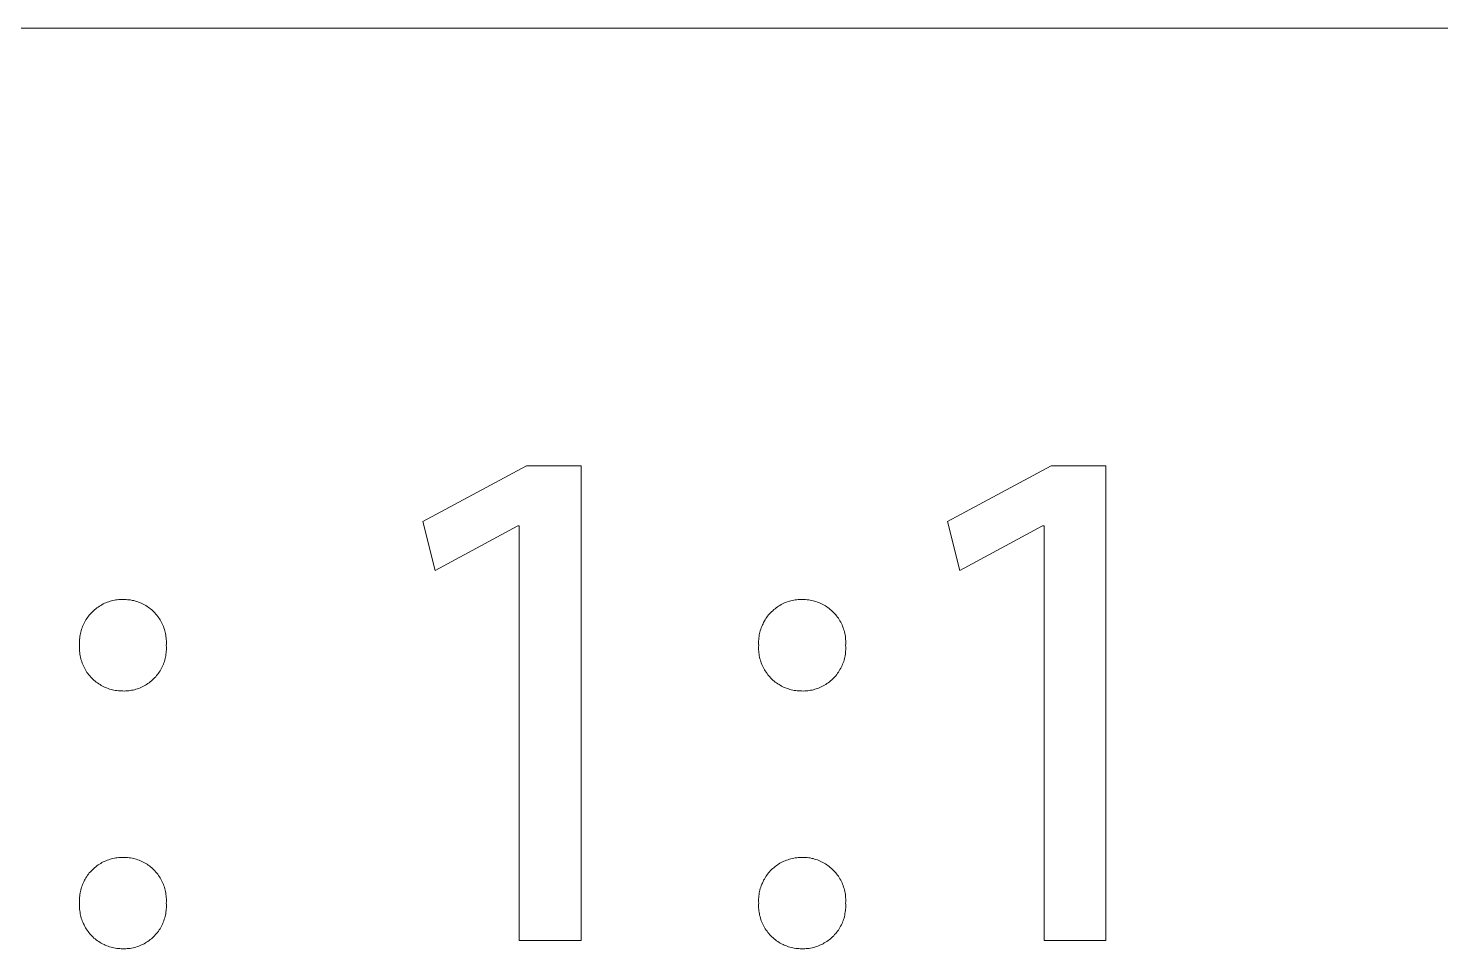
# Model space of a CAD drawing. Header units: millimetres. Extents: x -1656 to 3995, y -637 to 3312.
# Drawn here: x 3650.8 to 3760.2, y -391.9 to -320.6 of the extents above; entities that cross this region are included whole.
import ezdxf

# ---------------------------------------------------------------- set-up
doc = ezdxf.new("R2010")
doc.units = ezdxf.units.MM
doc.header["$MEASUREMENT"] = 0
doc.layers.add('Domyślny', color=7, linetype='Continuous', true_color=0x000000)

msp = doc.modelspace()

# ---------------------------------------------------------------- linework, layer by layer
at = {"layer": 'Domyślny', "color": 18, "lineweight": 15, "true_color": 0x000000}
for p, q in [((1859.78, -320.61), (3995.33, -320.61)), ((3681.34, -358.81), (3689.36, -354.52)), ((3689.36, -354.52), (3693.61, -354.52)), ((3693.61, -354.52), (3693.61, -391.29)), ((3721.99, -358.81), (3730.01, -354.52)), ((3730.01, -354.52), (3734.26, -354.52)), ((3734.26, -354.52), (3734.26, -391.29)), ((3682.3, -362.63), (3681.34, -358.81)), ((3722.95, -362.63), (3721.99, -358.81)), ((3688.7, -359.16), (3682.3, -362.63)), ((3688.81, -359.16), (3688.7, -359.16)), ((3688.81, -391.29), (3688.81, -359.16)), ((3729.35, -359.16), (3722.95, -362.63)), ((3729.46, -359.16), (3729.35, -359.16)), ((3729.46, -391.29), (3729.46, -359.16)), ((3656.09, -365.52), (3656.18, -365.45)), ((3656.18, -365.45), (3656.28, -365.38)), ((3656.28, -365.38), (3656.38, -365.32)), ((3656.38, -365.32), (3656.48, -365.27)), ((3656.48, -365.27), (3656.58, -365.21)), ((3656.58, -365.21), (3656.68, -365.16)), ((3656.68, -365.16), (3656.79, -365.12)), ((3656.79, -365.12), (3656.89, -365.08)), ((3656.89, -365.08), (3657, -365.04)), ((3657, -365.04), (3657.11, -365)), ((3657.11, -365), (3657.22, -364.97)), ((3657.22, -364.97), (3657.33, -364.94)), ((3657.33, -364.94), (3657.45, -364.92)), ((3657.45, -364.92), (3657.56, -364.9)), ((3657.56, -364.9), (3657.67, -364.88)), ((3657.67, -364.88), (3657.79, -364.87)), ((3657.79, -364.87), (3657.9, -364.86)), ((3657.9, -364.86), (3658.02, -364.86)), ((3658.02, -364.86), (3658.13, -364.86)), ((3658.13, -364.86), (3658.25, -364.86)), ((3658.25, -364.86), (3658.36, -364.87)), ((3658.36, -364.87), (3658.47, -364.88)), ((3658.47, -364.88), (3658.59, -364.89)), ((3658.59, -364.89), (3658.7, -364.9)), ((3658.7, -364.9), (3658.81, -364.93)), ((3658.81, -364.93), (3658.92, -364.95)), ((3658.92, -364.95), (3659.03, -364.98)), ((3659.03, -364.98), (3659.14, -365.01)), ((3659.14, -365.01), (3659.25, -365.05)), ((3659.25, -365.05), (3659.36, -365.09)), ((3659.36, -365.09), (3659.46, -365.13)), ((3659.46, -365.13), (3659.57, -365.18)), ((3659.57, -365.18), (3659.67, -365.23)), ((3659.67, -365.23), (3659.77, -365.28)), ((3659.77, -365.28), (3659.87, -365.34)), ((3659.87, -365.34), (3659.97, -365.4)), ((3659.97, -365.4), (3660.06, -365.46)), ((3660.06, -365.46), (3660.15, -365.53)), ((3708.71, -365.51), (3708.8, -365.44)), ((3708.8, -365.44), (3708.9, -365.38)), ((3708.9, -365.38), (3709, -365.32)), ((3709, -365.32), (3709.1, -365.26)), ((3709.1, -365.26), (3709.2, -365.21)), ((3709.2, -365.21), (3709.31, -365.16)), ((3709.31, -365.16), (3709.41, -365.11)), ((3709.41, -365.11), (3709.52, -365.07)), ((3709.52, -365.07), (3709.63, -365.03)), ((3709.63, -365.03), (3709.74, -365)), ((3709.74, -365), (3709.85, -364.97)), ((3709.85, -364.97), (3709.96, -364.94)), ((3709.96, -364.94), (3710.07, -364.92)), ((3710.07, -364.92), (3710.19, -364.9)), ((3710.19, -364.9), (3710.3, -364.88)), ((3710.3, -364.88), (3710.42, -364.87)), ((3710.42, -364.87), (3710.53, -364.86)), ((3710.53, -364.86), (3710.65, -364.86)), ((3710.65, -364.86), (3710.76, -364.86)), ((3710.76, -364.86), (3710.88, -364.86)), ((3710.88, -364.86), (3710.99, -364.87)), ((3710.99, -364.87), (3711.11, -364.88)), ((3711.11, -364.88), (3711.23, -364.89)), ((3711.23, -364.89), (3711.34, -364.91)), ((3711.34, -364.91), (3711.46, -364.93)), ((3711.46, -364.93), (3711.57, -364.96)), ((3711.57, -364.96), (3711.68, -364.99)), ((3711.68, -364.99), (3711.79, -365.02)), ((3711.79, -365.02), (3711.9, -365.06)), ((3711.9, -365.06), (3712.01, -365.1)), ((3712.01, -365.1), (3712.12, -365.15)), ((3712.12, -365.15), (3712.22, -365.2)), ((3712.22, -365.2), (3712.33, -365.25)), ((3712.33, -365.25), (3712.43, -365.3)), ((3712.43, -365.3), (3712.53, -365.36)), ((3712.53, -365.36), (3712.63, -365.43)), ((3712.63, -365.43), (3712.72, -365.49)), ((3655.12, -366.64), (3655.18, -366.54)), ((3655.18, -366.54), (3655.24, -366.44)), ((3655.24, -366.44), (3655.3, -366.34)), ((3655.3, -366.34), (3655.36, -366.25)), ((3655.36, -366.25), (3655.43, -366.16)), ((3655.43, -366.16), (3655.5, -366.07)), ((3655.5, -366.07), (3655.58, -365.98)), ((3655.58, -365.98), (3655.66, -365.9)), ((3655.66, -365.9), (3655.74, -365.81)), ((3655.74, -365.81), (3655.82, -365.73)), ((3655.82, -365.73), (3655.91, -365.66)), ((3655.91, -365.66), (3656, -365.59)), ((3656, -365.59), (3656.09, -365.52)), ((3660.15, -365.53), (3660.24, -365.6)), ((3660.24, -365.6), (3660.33, -365.67)), ((3660.33, -365.67), (3660.41, -365.75)), ((3660.41, -365.75), (3660.5, -365.83)), ((3660.5, -365.83), (3660.58, -365.91)), ((3660.58, -365.91), (3660.65, -365.99)), ((3660.65, -365.99), (3660.73, -366.08)), ((3660.73, -366.08), (3660.8, -366.17)), ((3660.8, -366.17), (3660.86, -366.26)), ((3660.86, -366.26), (3660.93, -366.36)), ((3660.93, -366.36), (3660.99, -366.45)), ((3660.99, -366.45), (3661.05, -366.55)), ((3661.05, -366.55), (3661.1, -366.65)), ((3707.74, -366.64), (3707.8, -366.53)), ((3707.8, -366.53), (3707.85, -366.44)), ((3707.85, -366.44), (3707.92, -366.34)), ((3707.92, -366.34), (3707.98, -366.24)), ((3707.98, -366.24), (3708.05, -366.15)), ((3708.05, -366.15), (3708.12, -366.06)), ((3708.12, -366.06), (3708.2, -365.97)), ((3708.2, -365.97), (3708.28, -365.89)), ((3708.28, -365.89), (3708.36, -365.81)), ((3708.36, -365.81), (3708.44, -365.73)), ((3708.44, -365.73), (3708.53, -365.65)), ((3708.53, -365.65), (3708.62, -365.58)), ((3708.62, -365.58), (3708.71, -365.51)), ((3712.72, -365.49), (3712.81, -365.56)), ((3712.81, -365.56), (3712.9, -365.64)), ((3712.9, -365.64), (3712.99, -365.71)), ((3712.99, -365.71), (3713.08, -365.79)), ((3713.08, -365.79), (3713.16, -365.87)), ((3713.16, -365.87), (3713.24, -365.96)), ((3713.24, -365.96), (3713.32, -366.05)), ((3713.32, -366.05), (3713.39, -366.14)), ((3713.39, -366.14), (3713.46, -366.23)), ((3713.46, -366.23), (3713.53, -366.32)), ((3713.53, -366.32), (3713.59, -366.42)), ((3713.59, -366.42), (3713.65, -366.52)), ((3713.65, -366.52), (3713.71, -366.62)), ((3654.77, -367.73), (3654.79, -367.61)), ((3654.79, -367.61), (3654.81, -367.5)), ((3654.81, -367.5), (3654.84, -367.39)), ((3654.84, -367.39), (3654.87, -367.28)), ((3654.87, -367.28), (3654.9, -367.17)), ((3654.9, -367.17), (3654.94, -367.06)), ((3654.94, -367.06), (3654.98, -366.95)), ((3654.98, -366.95), (3655.02, -366.85)), ((3655.02, -366.85), (3655.07, -366.74)), ((3655.07, -366.74), (3655.12, -366.64)), ((3661.1, -366.65), (3661.15, -366.75)), ((3661.15, -366.75), (3661.2, -366.86)), ((3661.2, -366.86), (3661.24, -366.96)), ((3661.24, -366.96), (3661.28, -367.07)), ((3661.28, -367.07), (3661.32, -367.18)), ((3661.32, -367.18), (3661.35, -367.29)), ((3661.35, -367.29), (3661.38, -367.4)), ((3661.38, -367.4), (3661.4, -367.51)), ((3661.4, -367.51), (3661.42, -367.62)), ((3661.42, -367.62), (3661.44, -367.73)), ((3707.38, -367.73), (3707.4, -367.61)), ((3707.4, -367.61), (3707.42, -367.5)), ((3707.42, -367.5), (3707.45, -367.39)), ((3707.45, -367.39), (3707.48, -367.28)), ((3707.48, -367.28), (3707.51, -367.17)), ((3707.51, -367.17), (3707.55, -367.06)), ((3707.55, -367.06), (3707.59, -366.95)), ((3707.59, -366.95), (3707.64, -366.84)), ((3707.64, -366.84), (3707.69, -366.74)), ((3707.69, -366.74), (3707.74, -366.64)), ((3713.71, -366.62), (3713.76, -366.73)), ((3713.76, -366.73), (3713.81, -366.83)), ((3713.81, -366.83), (3713.85, -366.94)), ((3713.85, -366.94), (3713.9, -367.05)), ((3713.9, -367.05), (3713.93, -367.16)), ((3713.93, -367.16), (3713.97, -367.27)), ((3713.97, -367.27), (3714, -367.38)), ((3714, -367.38), (3714.03, -367.49)), ((3714.03, -367.49), (3714.05, -367.61)), ((3714.05, -367.61), (3714.07, -367.72)), ((3654.74, -368.07), (3654.75, -367.96)), ((3654.74, -368.19), (3654.74, -368.07)), ((3654.74, -368.3), (3654.74, -368.19)), ((3654.74, -368.42), (3654.74, -368.3)), ((3654.74, -368.53), (3654.74, -368.42)), ((3654.74, -368.65), (3654.74, -368.53)), ((3654.74, -368.77), (3654.74, -368.65)), ((3654.75, -367.96), (3654.76, -367.84)), ((3654.76, -367.84), (3654.77, -367.73)), ((3661.44, -367.73), (3661.45, -367.85)), ((3661.45, -367.85), (3661.46, -367.96)), ((3661.46, -367.96), (3661.47, -368.07)), ((3661.47, -368.3), (3661.46, -368.42)), ((3661.46, -368.42), (3661.47, -368.53)), ((3661.47, -368.76), (3661.46, -368.87)), ((3661.47, -368.07), (3661.47, -368.19)), ((3661.47, -368.19), (3661.47, -368.3)), ((3661.47, -368.53), (3661.47, -368.65)), ((3661.47, -368.65), (3661.47, -368.76)), ((3707.35, -368.07), (3707.36, -367.96)), ((3707.35, -368.19), (3707.35, -368.07)), ((3707.35, -368.3), (3707.35, -368.19)), ((3707.36, -368.42), (3707.35, -368.3)), ((3707.35, -368.53), (3707.36, -368.42)), ((3707.35, -368.65), (3707.35, -368.53)), ((3707.35, -368.76), (3707.35, -368.65)), ((3707.36, -367.96), (3707.37, -367.84)), ((3707.37, -367.84), (3707.38, -367.73)), ((3714.07, -367.72), (3714.08, -367.84)), ((3714.08, -367.84), (3714.09, -367.95)), ((3714.09, -367.95), (3714.1, -368.07)), ((3714.1, -368.3), (3714.09, -368.42)), ((3714.09, -368.42), (3714.1, -368.53)), ((3714.1, -368.76), (3714.09, -368.88)), ((3714.1, -368.07), (3714.1, -368.18)), ((3714.1, -368.18), (3714.1, -368.3)), ((3714.1, -368.53), (3714.1, -368.65)), ((3714.1, -368.65), (3714.1, -368.76)), ((3654.75, -368.88), (3654.74, -368.77)), ((3654.76, -369), (3654.75, -368.88)), ((3654.77, -369.11), (3654.76, -369)), ((3654.79, -369.23), (3654.77, -369.11)), ((3654.82, -369.34), (3654.79, -369.23)), ((3654.84, -369.45), (3654.82, -369.34)), ((3654.87, -369.57), (3654.84, -369.45)), ((3654.91, -369.68), (3654.87, -369.57)), ((3654.95, -369.79), (3654.91, -369.68)), ((3654.99, -369.89), (3654.95, -369.79)), ((3661.28, -369.77), (3661.24, -369.88)), ((3661.32, -369.66), (3661.28, -369.77)), ((3661.35, -369.55), (3661.32, -369.66)), ((3661.38, -369.44), (3661.35, -369.55)), ((3661.4, -369.33), (3661.38, -369.44)), ((3661.42, -369.22), (3661.4, -369.33)), ((3661.44, -369.1), (3661.42, -369.22)), ((3661.45, -368.99), (3661.44, -369.1)), ((3661.46, -368.87), (3661.45, -368.99)), ((3707.36, -368.88), (3707.35, -368.76)), ((3707.37, -368.99), (3707.36, -368.88)), ((3707.39, -369.11), (3707.37, -368.99)), ((3707.4, -369.22), (3707.39, -369.11)), ((3707.43, -369.34), (3707.4, -369.22)), ((3707.45, -369.45), (3707.43, -369.34)), ((3707.49, -369.56), (3707.45, -369.45)), ((3707.52, -369.67), (3707.49, -369.56)), ((3707.56, -369.78), (3707.52, -369.67)), ((3707.6, -369.89), (3707.56, -369.78)), ((3713.9, -369.77), (3713.86, -369.88)), ((3713.94, -369.67), (3713.9, -369.77)), ((3713.97, -369.56), (3713.94, -369.67)), ((3714, -369.44), (3713.97, -369.56)), ((3714.03, -369.33), (3714, -369.44)), ((3714.05, -369.22), (3714.03, -369.33)), ((3714.07, -369.11), (3714.05, -369.22)), ((3714.08, -368.99), (3714.07, -369.11)), ((3714.09, -368.88), (3714.08, -368.99)), ((3655.04, -370), (3654.99, -369.89)), ((3655.09, -370.11), (3655.04, -370)), ((3655.14, -370.21), (3655.09, -370.11)), ((3655.2, -370.31), (3655.14, -370.21)), ((3655.26, -370.41), (3655.2, -370.31)), ((3655.32, -370.51), (3655.26, -370.41)), ((3655.39, -370.6), (3655.32, -370.51)), ((3655.46, -370.69), (3655.39, -370.6)), ((3655.53, -370.78), (3655.46, -370.69)), ((3655.61, -370.87), (3655.53, -370.78)), ((3655.69, -370.95), (3655.61, -370.87)), ((3660.56, -370.93), (3660.48, -371.01)), ((3660.64, -370.85), (3660.56, -370.93)), ((3660.71, -370.76), (3660.64, -370.85)), ((3660.79, -370.67), (3660.71, -370.76)), ((3660.85, -370.58), (3660.79, -370.67)), ((3660.92, -370.49), (3660.85, -370.58)), ((3660.98, -370.39), (3660.92, -370.49)), ((3661.04, -370.29), (3660.98, -370.39)), ((3661.09, -370.19), (3661.04, -370.29)), ((3661.15, -370.09), (3661.09, -370.19)), ((3661.19, -369.98), (3661.15, -370.09)), ((3661.24, -369.88), (3661.19, -369.98)), ((3707.65, -370), (3707.6, -369.89)), ((3707.7, -370.1), (3707.65, -370)), ((3707.75, -370.2), (3707.7, -370.1)), ((3707.81, -370.31), (3707.75, -370.2)), ((3707.87, -370.4), (3707.81, -370.31)), ((3707.93, -370.5), (3707.87, -370.4)), ((3708, -370.6), (3707.93, -370.5)), ((3708.07, -370.69), (3708, -370.6)), ((3708.14, -370.78), (3708.07, -370.69)), ((3708.22, -370.86), (3708.14, -370.78)), ((3708.3, -370.95), (3708.22, -370.86)), ((3708.38, -371.03), (3708.3, -370.95)), ((3713.17, -370.94), (3713.09, -371.02)), ((3713.25, -370.85), (3713.17, -370.94)), ((3713.32, -370.77), (3713.25, -370.85)), ((3713.4, -370.68), (3713.32, -370.77)), ((3713.47, -370.58), (3713.4, -370.68)), ((3713.53, -370.49), (3713.47, -370.58)), ((3713.59, -370.39), (3713.53, -370.49)), ((3713.65, -370.29), (3713.59, -370.39)), ((3713.71, -370.19), (3713.65, -370.29)), ((3713.76, -370.09), (3713.71, -370.19)), ((3713.81, -369.99), (3713.76, -370.09)), ((3713.86, -369.88), (3713.81, -369.99)), ((3655.77, -371.04), (3655.69, -370.95)), ((3655.86, -371.11), (3655.77, -371.04)), ((3655.95, -371.19), (3655.86, -371.11)), ((3656.04, -371.26), (3655.95, -371.19)), ((3656.13, -371.33), (3656.04, -371.26)), ((3656.23, -371.4), (3656.13, -371.33)), ((3656.33, -371.46), (3656.23, -371.4)), ((3656.43, -371.52), (3656.33, -371.46)), ((3656.53, -371.58), (3656.43, -371.52)), ((3656.63, -371.63), (3656.53, -371.58)), ((3656.74, -371.68), (3656.63, -371.63)), ((3656.84, -371.72), (3656.74, -371.68)), ((3656.95, -371.76), (3656.84, -371.72)), ((3657.06, -371.8), (3656.95, -371.76)), ((3657.18, -371.83), (3657.06, -371.8)), ((3657.29, -371.86), (3657.18, -371.83)), ((3657.4, -371.89), (3657.29, -371.86)), ((3657.52, -371.91), (3657.4, -371.89)), ((3657.63, -371.92), (3657.52, -371.91)), ((3657.75, -371.94), (3657.63, -371.92)), ((3657.86, -371.95), (3657.75, -371.94)), ((3657.98, -371.95), (3657.86, -371.95)), ((3658.09, -371.95), (3657.98, -371.95)), ((3658.21, -371.96), (3658.09, -371.95)), ((3658.32, -371.95), (3658.21, -371.96)), ((3658.44, -371.94), (3658.32, -371.95)), ((3658.55, -371.93), (3658.44, -371.94)), ((3658.66, -371.92), (3658.55, -371.93)), ((3658.78, -371.9), (3658.66, -371.92)), ((3658.89, -371.88), (3658.78, -371.9)), ((3659, -371.85), (3658.89, -371.88)), ((3659.11, -371.82), (3659, -371.85)), ((3659.22, -371.78), (3659.11, -371.82)), ((3659.33, -371.75), (3659.22, -371.78)), ((3659.44, -371.7), (3659.33, -371.75)), ((3659.54, -371.66), (3659.44, -371.7)), ((3659.64, -371.61), (3659.54, -371.66)), ((3659.75, -371.56), (3659.64, -371.61)), ((3659.85, -371.5), (3659.75, -371.56)), ((3659.94, -371.44), (3659.85, -371.5)), ((3660.04, -371.38), (3659.94, -371.44)), ((3660.13, -371.31), (3660.04, -371.38)), ((3660.22, -371.24), (3660.13, -371.31)), ((3660.31, -371.17), (3660.22, -371.24)), ((3660.4, -371.09), (3660.31, -371.17)), ((3660.48, -371.01), (3660.4, -371.09)), ((3708.46, -371.11), (3708.38, -371.03)), ((3708.55, -371.18), (3708.46, -371.11)), ((3708.64, -371.26), (3708.55, -371.18)), ((3708.73, -371.33), (3708.64, -371.26)), ((3708.83, -371.39), (3708.73, -371.33)), ((3708.93, -371.46), (3708.83, -371.39)), ((3709.03, -371.51), (3708.93, -371.46)), ((3709.13, -371.57), (3709.03, -371.51)), ((3709.23, -371.62), (3709.13, -371.57)), ((3709.34, -371.67), (3709.23, -371.62)), ((3709.44, -371.72), (3709.34, -371.67)), ((3709.55, -371.76), (3709.44, -371.72)), ((3709.66, -371.79), (3709.55, -371.76)), ((3709.77, -371.83), (3709.66, -371.79)), ((3709.88, -371.86), (3709.77, -371.83)), ((3710, -371.88), (3709.88, -371.86)), ((3710.11, -371.91), (3710, -371.88)), ((3710.23, -371.92), (3710.11, -371.91)), ((3710.34, -371.94), (3710.23, -371.92)), ((3710.46, -371.95), (3710.34, -371.94)), ((3710.57, -371.95), (3710.46, -371.95)), ((3710.69, -371.95), (3710.57, -371.95)), ((3710.8, -371.96), (3710.69, -371.95)), ((3710.92, -371.95), (3710.8, -371.96)), ((3711.03, -371.95), (3710.92, -371.95)), ((3711.15, -371.93), (3711.03, -371.95)), ((3711.26, -371.92), (3711.15, -371.93)), ((3711.37, -371.9), (3711.26, -371.92)), ((3711.49, -371.88), (3711.37, -371.9)), ((3711.6, -371.85), (3711.49, -371.88)), ((3711.71, -371.82), (3711.6, -371.85)), ((3711.82, -371.79), (3711.71, -371.82)), ((3711.93, -371.75), (3711.82, -371.79)), ((3712.04, -371.71), (3711.93, -371.75)), ((3712.14, -371.66), (3712.04, -371.71)), ((3712.25, -371.61), (3712.14, -371.66)), ((3712.35, -371.56), (3712.25, -371.61)), ((3712.45, -371.5), (3712.35, -371.56)), ((3712.55, -371.44), (3712.45, -371.5)), ((3712.64, -371.38), (3712.55, -371.44)), ((3712.74, -371.31), (3712.64, -371.38)), ((3712.83, -371.25), (3712.74, -371.31)), ((3712.92, -371.17), (3712.83, -371.25)), ((3713.01, -371.1), (3712.92, -371.17)), ((3713.09, -371.02), (3713.01, -371.1)), ((3656.58, -385.2), (3656.68, -385.15)), ((3656.68, -385.15), (3656.79, -385.1)), ((3656.79, -385.1), (3656.89, -385.06)), ((3656.89, -385.06), (3657, -385.02)), ((3657, -385.02), (3657.11, -384.99)), ((3657.11, -384.99), (3657.22, -384.95)), ((3657.22, -384.95), (3657.33, -384.93)), ((3657.33, -384.93), (3657.45, -384.9)), ((3657.45, -384.9), (3657.56, -384.88)), ((3657.56, -384.88), (3657.67, -384.87)), ((3657.67, -384.87), (3657.79, -384.86)), ((3657.79, -384.86), (3657.9, -384.85)), ((3657.9, -384.85), (3658.02, -384.84)), ((3658.02, -384.84), (3658.13, -384.84)), ((3658.13, -384.84), (3658.25, -384.85)), ((3658.25, -384.85), (3658.36, -384.85)), ((3658.36, -384.85), (3658.47, -384.86)), ((3658.47, -384.86), (3658.59, -384.87)), ((3658.59, -384.87), (3658.7, -384.89)), ((3658.7, -384.89), (3658.81, -384.91)), ((3658.81, -384.91), (3658.92, -384.93)), ((3658.92, -384.93), (3659.03, -384.96)), ((3659.03, -384.96), (3659.14, -384.99)), ((3659.14, -384.99), (3659.25, -385.03)), ((3659.25, -385.03), (3659.36, -385.07)), ((3659.36, -385.07), (3659.46, -385.11)), ((3659.46, -385.11), (3659.57, -385.16)), ((3659.57, -385.16), (3659.67, -385.21)), ((3709.2, -385.19), (3709.31, -385.14)), ((3709.31, -385.14), (3709.41, -385.1)), ((3709.41, -385.1), (3709.52, -385.06)), ((3709.52, -385.06), (3709.63, -385.02)), ((3709.63, -385.02), (3709.74, -384.98)), ((3709.74, -384.98), (3709.85, -384.95)), ((3709.85, -384.95), (3709.96, -384.92)), ((3709.96, -384.92), (3710.07, -384.9)), ((3710.07, -384.9), (3710.19, -384.88)), ((3710.19, -384.88), (3710.3, -384.87)), ((3710.3, -384.87), (3710.42, -384.86)), ((3710.42, -384.86), (3710.53, -384.85)), ((3710.53, -384.85), (3710.65, -384.84)), ((3710.65, -384.84), (3710.76, -384.84)), ((3710.76, -384.84), (3710.88, -384.85)), ((3710.88, -384.85), (3710.99, -384.85)), ((3710.99, -384.85), (3711.11, -384.86)), ((3711.11, -384.86), (3711.23, -384.88)), ((3711.23, -384.88), (3711.34, -384.89)), ((3711.34, -384.89), (3711.46, -384.92)), ((3711.46, -384.92), (3711.57, -384.94)), ((3711.57, -384.94), (3711.68, -384.97)), ((3711.68, -384.97), (3711.79, -385.01)), ((3711.79, -385.01), (3711.9, -385.04)), ((3711.9, -385.04), (3712.01, -385.09)), ((3712.01, -385.09), (3712.12, -385.13)), ((3712.12, -385.13), (3712.22, -385.18)), ((3655.3, -386.33), (3655.36, -386.23)), ((3655.36, -386.23), (3655.43, -386.14)), ((3655.43, -386.14), (3655.5, -386.05)), ((3655.5, -386.05), (3655.58, -385.96)), ((3655.58, -385.96), (3655.66, -385.88)), ((3655.66, -385.88), (3655.74, -385.8)), ((3655.74, -385.8), (3655.82, -385.72)), ((3655.82, -385.72), (3655.91, -385.64)), ((3655.91, -385.64), (3656, -385.57)), ((3656, -385.57), (3656.09, -385.5)), ((3656.09, -385.5), (3656.18, -385.43)), ((3656.18, -385.43), (3656.28, -385.37)), ((3656.28, -385.37), (3656.38, -385.31)), ((3656.38, -385.31), (3656.48, -385.25)), ((3656.48, -385.25), (3656.58, -385.2)), ((3659.67, -385.21), (3659.77, -385.26)), ((3659.77, -385.26), (3659.87, -385.32)), ((3659.87, -385.32), (3659.97, -385.38)), ((3659.97, -385.38), (3660.06, -385.45)), ((3660.06, -385.45), (3660.15, -385.51)), ((3660.15, -385.51), (3660.24, -385.58)), ((3660.24, -385.58), (3660.33, -385.66)), ((3660.33, -385.66), (3660.41, -385.73)), ((3660.41, -385.73), (3660.5, -385.81)), ((3660.5, -385.81), (3660.58, -385.89)), ((3660.58, -385.89), (3660.65, -385.98)), ((3660.65, -385.98), (3660.73, -386.07)), ((3660.73, -386.07), (3660.8, -386.15)), ((3660.8, -386.15), (3660.86, -386.25)), ((3660.86, -386.25), (3660.93, -386.34)), ((3707.92, -386.32), (3707.98, -386.23)), ((3707.98, -386.23), (3708.05, -386.14)), ((3708.05, -386.14), (3708.12, -386.05)), ((3708.12, -386.05), (3708.2, -385.96)), ((3708.2, -385.96), (3708.28, -385.87)), ((3708.28, -385.87), (3708.36, -385.79)), ((3708.36, -385.79), (3708.44, -385.71)), ((3708.44, -385.71), (3708.53, -385.64)), ((3708.53, -385.64), (3708.62, -385.56)), ((3708.62, -385.56), (3708.71, -385.49)), ((3708.71, -385.49), (3708.8, -385.43)), ((3708.8, -385.43), (3708.9, -385.36)), ((3708.9, -385.36), (3709, -385.3)), ((3709, -385.3), (3709.1, -385.25)), ((3709.1, -385.25), (3709.2, -385.19)), ((3712.22, -385.18), (3712.33, -385.23)), ((3712.33, -385.23), (3712.43, -385.29)), ((3712.43, -385.29), (3712.53, -385.35)), ((3712.53, -385.35), (3712.63, -385.41)), ((3712.63, -385.41), (3712.72, -385.48)), ((3712.72, -385.48), (3712.81, -385.55)), ((3712.81, -385.55), (3712.9, -385.62)), ((3712.9, -385.62), (3712.99, -385.7)), ((3712.99, -385.7), (3713.08, -385.78)), ((3713.08, -385.78), (3713.16, -385.86)), ((3713.16, -385.86), (3713.24, -385.94)), ((3713.24, -385.94), (3713.32, -386.03)), ((3713.32, -386.03), (3713.39, -386.12)), ((3713.39, -386.12), (3713.46, -386.21)), ((3713.46, -386.21), (3713.53, -386.31)), ((3654.84, -387.37), (3654.87, -387.26)), ((3654.87, -387.26), (3654.9, -387.15)), ((3654.9, -387.15), (3654.94, -387.04)), ((3654.94, -387.04), (3654.98, -386.94)), ((3654.98, -386.94), (3655.02, -386.83)), ((3655.02, -386.83), (3655.07, -386.73)), ((3655.07, -386.73), (3655.12, -386.62)), ((3655.12, -386.62), (3655.18, -386.52)), ((3655.18, -386.52), (3655.24, -386.42)), ((3655.24, -386.42), (3655.3, -386.33)), ((3660.93, -386.34), (3660.99, -386.44)), ((3660.99, -386.44), (3661.05, -386.54)), ((3661.05, -386.54), (3661.1, -386.64)), ((3661.1, -386.64), (3661.15, -386.74)), ((3661.15, -386.74), (3661.2, -386.84)), ((3661.2, -386.84), (3661.24, -386.95)), ((3661.24, -386.95), (3661.28, -387.05)), ((3661.28, -387.05), (3661.32, -387.16)), ((3661.32, -387.16), (3661.35, -387.27)), ((3661.35, -387.27), (3661.38, -387.38)), ((3707.45, -387.37), (3707.48, -387.26)), ((3707.48, -387.26), (3707.51, -387.15)), ((3707.51, -387.15), (3707.55, -387.04)), ((3707.55, -387.04), (3707.59, -386.93)), ((3707.59, -386.93), (3707.64, -386.83)), ((3707.64, -386.83), (3707.69, -386.72)), ((3707.69, -386.72), (3707.74, -386.62)), ((3707.74, -386.62), (3707.8, -386.52)), ((3707.8, -386.52), (3707.85, -386.42)), ((3707.85, -386.42), (3707.92, -386.32)), ((3713.53, -386.31), (3713.59, -386.41)), ((3713.59, -386.41), (3713.65, -386.51)), ((3713.65, -386.51), (3713.71, -386.61)), ((3713.71, -386.61), (3713.76, -386.71)), ((3713.76, -386.71), (3713.81, -386.82)), ((3713.81, -386.82), (3713.85, -386.92)), ((3713.85, -386.92), (3713.9, -387.03)), ((3713.9, -387.03), (3713.93, -387.14)), ((3713.93, -387.14), (3713.97, -387.25)), ((3713.97, -387.25), (3714, -387.36)), ((3714, -387.36), (3714.03, -387.48)), ((3654.74, -388.06), (3654.75, -387.94)), ((3654.74, -388.17), (3654.74, -388.06)), ((3654.74, -388.29), (3654.74, -388.17)), ((3654.74, -388.4), (3654.74, -388.29)), ((3654.74, -388.52), (3654.74, -388.4)), ((3654.75, -387.94), (3654.76, -387.83)), ((3654.76, -387.83), (3654.77, -387.71)), ((3654.77, -387.71), (3654.79, -387.6)), ((3654.79, -387.6), (3654.81, -387.49)), ((3654.81, -387.49), (3654.84, -387.37)), ((3661.38, -387.38), (3661.4, -387.49)), ((3661.4, -387.49), (3661.42, -387.61)), ((3661.42, -387.61), (3661.44, -387.72)), ((3661.44, -387.72), (3661.45, -387.83)), ((3661.45, -387.83), (3661.46, -387.95)), ((3661.46, -387.95), (3661.47, -388.06)), ((3661.47, -388.29), (3661.46, -388.4)), ((3661.46, -388.4), (3661.47, -388.52)), ((3661.47, -388.06), (3661.47, -388.17)), ((3661.47, -388.17), (3661.47, -388.29)), ((3707.35, -388.06), (3707.36, -387.94)), ((3707.35, -388.17), (3707.35, -388.06)), ((3707.35, -388.29), (3707.35, -388.17)), ((3707.36, -388.4), (3707.35, -388.29)), ((3707.35, -388.52), (3707.36, -388.4)), ((3707.36, -387.94), (3707.37, -387.83)), ((3707.37, -387.83), (3707.38, -387.71)), ((3707.38, -387.71), (3707.4, -387.6)), ((3707.4, -387.6), (3707.42, -387.48)), ((3707.42, -387.48), (3707.45, -387.37)), ((3714.03, -387.48), (3714.05, -387.59)), ((3714.05, -387.59), (3714.07, -387.71)), ((3714.07, -387.71), (3714.08, -387.82)), ((3714.08, -387.82), (3714.09, -387.94)), ((3714.09, -387.94), (3714.1, -388.05)), ((3714.1, -388.28), (3714.09, -388.4)), ((3714.09, -388.4), (3714.1, -388.52)), ((3714.1, -388.05), (3714.1, -388.17)), ((3714.1, -388.17), (3714.1, -388.28)), ((3654.74, -388.63), (3654.74, -388.52)), ((3654.74, -388.75), (3654.74, -388.63)), ((3654.75, -388.86), (3654.74, -388.75)), ((3654.76, -388.98), (3654.75, -388.86)), ((3654.78, -389.09), (3654.76, -388.98)), ((3654.8, -389.21), (3654.78, -389.09)), ((3654.82, -389.32), (3654.8, -389.21)), ((3654.85, -389.43), (3654.82, -389.32)), ((3654.88, -389.55), (3654.85, -389.43)), ((3654.91, -389.66), (3654.88, -389.55)), ((3661.34, -389.53), (3661.31, -389.64)), ((3661.37, -389.42), (3661.34, -389.53)), ((3661.4, -389.31), (3661.37, -389.42)), ((3661.42, -389.2), (3661.4, -389.31)), ((3661.44, -389.08), (3661.42, -389.2)), ((3661.45, -388.97), (3661.44, -389.08)), ((3661.46, -388.86), (3661.45, -388.97)), ((3661.47, -388.74), (3661.46, -388.86)), ((3661.47, -388.52), (3661.47, -388.63)), ((3661.47, -388.63), (3661.47, -388.74)), ((3707.35, -388.63), (3707.35, -388.52)), ((3707.35, -388.75), (3707.35, -388.63)), ((3707.36, -388.86), (3707.35, -388.75)), ((3707.37, -388.98), (3707.36, -388.86)), ((3707.39, -389.09), (3707.37, -388.98)), ((3707.41, -389.21), (3707.39, -389.09)), ((3707.43, -389.32), (3707.41, -389.21)), ((3707.46, -389.43), (3707.43, -389.32)), ((3707.49, -389.54), (3707.46, -389.43)), ((3707.52, -389.65), (3707.49, -389.54)), ((3713.97, -389.54), (3713.93, -389.65)), ((3714, -389.42), (3713.97, -389.54)), ((3714.02, -389.31), (3714, -389.42)), ((3714.04, -389.2), (3714.02, -389.31)), ((3714.06, -389.09), (3714.04, -389.2)), ((3714.08, -388.97), (3714.06, -389.09)), ((3714.09, -388.86), (3714.08, -388.97)), ((3714.1, -388.75), (3714.09, -388.86)), ((3714.1, -388.52), (3714.1, -388.63)), ((3714.1, -388.63), (3714.1, -388.75)), ((3654.95, -389.77), (3654.91, -389.66)), ((3655, -389.87), (3654.95, -389.77)), ((3655.04, -389.98), (3655, -389.87)), ((3655.09, -390.08), (3655.04, -389.98)), ((3655.15, -390.19), (3655.09, -390.08)), ((3655.2, -390.29), (3655.15, -390.19)), ((3655.26, -390.39), (3655.2, -390.29)), ((3655.33, -390.48), (3655.26, -390.39)), ((3655.4, -390.58), (3655.33, -390.48)), ((3655.47, -390.67), (3655.4, -390.58)), ((3660.78, -390.65), (3660.71, -390.74)), ((3660.85, -390.56), (3660.78, -390.65)), ((3660.91, -390.46), (3660.85, -390.56)), ((3660.98, -390.37), (3660.91, -390.46)), ((3661.03, -390.27), (3660.98, -390.37)), ((3661.09, -390.17), (3661.03, -390.27)), ((3661.14, -390.06), (3661.09, -390.17)), ((3661.19, -389.96), (3661.14, -390.06)), ((3661.23, -389.86), (3661.19, -389.96)), ((3661.27, -389.75), (3661.23, -389.86)), ((3661.31, -389.64), (3661.27, -389.75)), ((3707.56, -389.76), (3707.52, -389.65)), ((3707.6, -389.87), (3707.56, -389.76)), ((3707.65, -389.97), (3707.6, -389.87)), ((3707.7, -390.08), (3707.65, -389.97)), ((3707.75, -390.18), (3707.7, -390.08)), ((3707.81, -390.28), (3707.75, -390.18)), ((3707.87, -390.38), (3707.81, -390.28)), ((3707.93, -390.48), (3707.87, -390.38)), ((3708, -390.57), (3707.93, -390.48)), ((3708.07, -390.66), (3708, -390.57)), ((3713.46, -390.56), (3713.39, -390.65)), ((3713.53, -390.47), (3713.46, -390.56)), ((3713.59, -390.37), (3713.53, -390.47)), ((3713.65, -390.27), (3713.59, -390.37)), ((3713.7, -390.17), (3713.65, -390.27)), ((3713.76, -390.07), (3713.7, -390.17)), ((3713.81, -389.97), (3713.76, -390.07)), ((3713.85, -389.86), (3713.81, -389.97)), ((3713.89, -389.75), (3713.85, -389.86)), ((3713.93, -389.65), (3713.89, -389.75)), ((3655.54, -390.76), (3655.47, -390.67)), ((3655.62, -390.84), (3655.54, -390.76)), ((3655.7, -390.93), (3655.62, -390.84)), ((3655.78, -391.01), (3655.7, -390.93)), ((3655.86, -391.09), (3655.78, -391.01)), ((3655.95, -391.16), (3655.86, -391.09)), ((3656.04, -391.23), (3655.95, -391.16)), ((3656.14, -391.3), (3656.04, -391.23)), ((3656.23, -391.37), (3656.14, -391.3)), ((3656.33, -391.43), (3656.23, -391.37)), ((3656.43, -391.49), (3656.33, -391.43)), ((3656.53, -391.54), (3656.43, -391.49)), ((3656.64, -391.6), (3656.53, -391.54)), ((3656.74, -391.64), (3656.64, -391.6)), ((3656.85, -391.69), (3656.74, -391.64)), ((3656.96, -391.73), (3656.85, -391.69)), ((3657.07, -391.77), (3656.96, -391.73)), ((3659.33, -391.72), (3659.22, -391.75)), ((3659.43, -391.67), (3659.33, -391.72)), ((3659.54, -391.63), (3659.43, -391.67)), ((3659.64, -391.58), (3659.54, -391.63)), ((3659.74, -391.53), (3659.64, -391.58)), ((3659.84, -391.47), (3659.74, -391.53)), ((3659.94, -391.41), (3659.84, -391.47)), ((3660.03, -391.35), (3659.94, -391.41)), ((3660.13, -391.28), (3660.03, -391.35)), ((3660.22, -391.21), (3660.13, -391.28)), ((3660.31, -391.14), (3660.22, -391.21)), ((3660.39, -391.07), (3660.31, -391.14)), ((3660.48, -390.99), (3660.39, -391.07)), ((3660.56, -390.91), (3660.48, -390.99)), ((3660.63, -390.82), (3660.56, -390.91)), ((3660.71, -390.74), (3660.63, -390.82)), ((3693.61, -391.29), (3688.81, -391.29)), ((3708.15, -390.75), (3708.07, -390.66)), ((3708.22, -390.84), (3708.15, -390.75)), ((3708.3, -390.92), (3708.22, -390.84)), ((3708.38, -391), (3708.3, -390.92)), ((3708.47, -391.08), (3708.38, -391)), ((3708.56, -391.16), (3708.47, -391.08)), ((3708.65, -391.23), (3708.56, -391.16)), ((3708.74, -391.3), (3708.65, -391.23)), ((3708.83, -391.36), (3708.74, -391.3)), ((3708.93, -391.43), (3708.83, -391.36)), ((3709.03, -391.48), (3708.93, -391.43)), ((3709.13, -391.54), (3709.03, -391.48)), ((3709.24, -391.59), (3709.13, -391.54)), ((3709.34, -391.64), (3709.24, -391.59)), ((3709.45, -391.68), (3709.34, -391.64)), ((3709.55, -391.73), (3709.45, -391.68)), ((3709.66, -391.76), (3709.55, -391.73)), ((3711.93, -391.72), (3711.82, -391.75)), ((3712.03, -391.68), (3711.93, -391.72)), ((3712.14, -391.63), (3712.03, -391.68)), ((3712.24, -391.58), (3712.14, -391.63)), ((3712.34, -391.53), (3712.24, -391.58)), ((3712.44, -391.47), (3712.34, -391.53)), ((3712.54, -391.41), (3712.44, -391.47)), ((3712.64, -391.35), (3712.54, -391.41)), ((3712.73, -391.29), (3712.64, -391.35)), ((3712.82, -391.22), (3712.73, -391.29)), ((3712.91, -391.14), (3712.82, -391.22)), ((3713, -391.07), (3712.91, -391.14)), ((3713.08, -390.99), (3713, -391.07)), ((3713.17, -390.91), (3713.08, -390.99)), ((3713.24, -390.83), (3713.17, -390.91)), ((3713.32, -390.74), (3713.24, -390.83)), ((3713.39, -390.65), (3713.32, -390.74)), ((3734.26, -391.29), (3729.46, -391.29)), ((3657.18, -391.8), (3657.07, -391.77)), ((3657.29, -391.83), (3657.18, -391.8)), ((3657.4, -391.85), (3657.29, -391.83)), ((3657.52, -391.87), (3657.4, -391.85)), ((3657.63, -391.89), (3657.52, -391.87)), ((3657.75, -391.9), (3657.63, -391.89)), ((3657.86, -391.91), (3657.75, -391.9)), ((3657.98, -391.92), (3657.86, -391.91)), ((3658.09, -391.92), (3657.98, -391.92)), ((3658.21, -391.92), (3658.09, -391.92)), ((3658.32, -391.92), (3658.21, -391.92)), ((3658.44, -391.91), (3658.32, -391.92)), ((3658.55, -391.9), (3658.44, -391.91)), ((3658.66, -391.89), (3658.55, -391.9)), ((3658.78, -391.87), (3658.66, -391.89)), ((3658.89, -391.84), (3658.78, -391.87)), ((3659, -391.82), (3658.89, -391.84)), ((3659.11, -391.79), (3659, -391.82)), ((3659.22, -391.75), (3659.11, -391.79)), ((3709.77, -391.8), (3709.66, -391.76)), ((3709.89, -391.82), (3709.77, -391.8)), ((3710, -391.85), (3709.89, -391.82)), ((3710.11, -391.87), (3710, -391.85)), ((3710.23, -391.89), (3710.11, -391.87)), ((3710.34, -391.9), (3710.23, -391.89)), ((3710.46, -391.91), (3710.34, -391.9)), ((3710.57, -391.92), (3710.46, -391.91)), ((3710.69, -391.92), (3710.57, -391.92)), ((3710.8, -391.92), (3710.69, -391.92)), ((3710.92, -391.92), (3710.8, -391.92)), ((3711.03, -391.91), (3710.92, -391.92)), ((3711.15, -391.9), (3711.03, -391.91)), ((3711.26, -391.89), (3711.15, -391.9)), ((3711.37, -391.87), (3711.26, -391.89)), ((3711.49, -391.85), (3711.37, -391.87)), ((3711.6, -391.82), (3711.49, -391.85)), ((3711.71, -391.79), (3711.6, -391.82)), ((3711.82, -391.75), (3711.71, -391.79))]:
    msp.add_line(p, q, dxfattribs=at)

doc.saveas('drawing.dxf')
